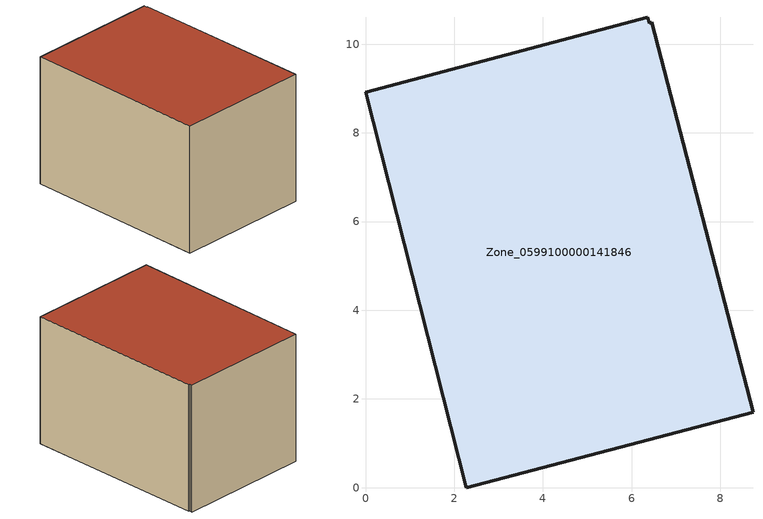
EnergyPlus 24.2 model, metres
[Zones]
Zone_0599100000141846
 floor ground (C_G): 6.45,10.49 8.74,1.7 2.27,0 0,8.92 6.37,10.61 6.4,10.48 z2.96
 wall outside (C_F): 2.27,0 8.74,1.7 6.45,10.49 6.4,10.48 6.37,10.61 0,8.92 2.27,0 z2.96:9.29
 roof outside (C_R): 8.74,1.7 6.45,10.49 6.4,10.48 6.37,10.61 0,8.92 2.27,0 z9.29
[BUILDING]
Pand.0599100000141846: North Axis=0; Terrain=City; Loads Convergence Tolerance Value=0.04; Temperature Convergence Tolerance Value=0.4; Solar Distribution=FullExterior; Maximum Number of Warmup Days=25; Minimum Number of Warmup Days=1
[Site:Location]
Rotterdam.The.Hague.AP_ZH_NLD Design_Conditions: Latitude=51.96; Longitude=4.45; Time Zone=1; Elevation=-4.5
[SITE:GROUNDTEMPERATURE:BUILDINGSURFACE]
18, 18, 18, 18, 18, 18, 18, 18, 18, 18, 18, 18
[MATERIAL] Thermal Absorptance=0.9; Solar Absorptance=0.7; Visible Absorptance=0.7
Name | Roughness | Thickness | Conductivity | Density | Specific Heat
G.TI.1946-1964 | MediumSmooth | 0.15 | 1 | 540 | 1210
F.TI.1946-1964 | Rough | 0.3 | 0.857143 | 1920 | 840
R.TI.1946-1964 | MediumRough | 0.2 | 0.277778 | 1500 | 1000
[CONSTRUCTION]
C_G: G.TI.1946-1964
C_F: F.TI.1946-1964
C_R: R.TI.1946-1964
[ZONE]
Zone_0599100000141846: Type=1; Multiplier=1; Ceiling Height=Autocalculate; Volume=Autocalculate; Floor Area=autocalculate; Part of Total Floor Area=Yes
[ZONEINFILTRATION:DESIGNFLOWRATE]
Infil_Zone_0599100000141846: Zone or ZoneList or Space or SpaceList=Zone_0599100000141846; Schedule=AlwaysOn; Design Flow Rate Calculation Method=Flow/Area; Flow Rate per Floor Area=0.003; Constant Term Coefficient=1; Temperature Term Coefficient=0; Velocity Term Coefficient=0; Velocity Squared Term Coefficient=0
[HVACTEMPLATE:ZONE:IDEALLOADSAIRSYSTEM]
Zone_0599100000141846: Maximum Heating Supply Air Temperature=50; Minimum Cooling Supply Air Temperature=13; Maximum Heating Supply Air Humidity Ratio=0.0156; Minimum Cooling Supply Air Humidity Ratio=0.0077; Heating Limit=NoLimit; Cooling Limit=NoLimit; Dehumidification Control Type=ConstantSensibleHeatRatio; Cooling Sensible Heat Ratio=0.7; Dehumidification Setpoint=60; Humidification Control Type=None; Humidification Setpoint=30; Outdoor Air Method=None; Outdoor Air Flow Rate per Person=0.00944; Outdoor Air Flow Rate per Zone Floor Area=0; Outdoor Air Flow Rate per Zone=0; Demand Controlled Ventilation Type=None; Outdoor Air Economizer Type=NoEconomizer; Heat Recovery Type=None; Sensible Heat Recovery Effectiveness=0.7; Latent Heat Recovery Effectiveness=0.65
[ZONECONTROL:THERMOSTAT]
ThermostatControl_Zone_0599100000141846: Zone or ZoneList=Zone_0599100000141846; Control Type Schedule=DualSetpointControlType; Control 1=Thermostat_Zone_0599100000141846; Temperature Difference Between Cutout And Setpoint=0
[THERMOSTATSETPOINT:DUALSETPOINT]
Thermostat_Zone_0599100000141846: Heating Setpoint Temperature Schedule=HeatingSetpoint_Zone_0599100000141846; Cooling Setpoint Temperature Schedule=CoolingSetpoint_Zone_0599100000141846
[SCHEDULE:COMPACT]
HeatingSetpoint_Zone_0599100000141846: Through: 12/31, For: AllDays, Until: 24:00, 21
CoolingSetpoint_Zone_0599100000141846: Through: 12/31, For: AllDays, Until: 24:00, 24
DualSetpointControlType: Through: 12/31, For: AllDays, Until: 24:00, 4
AlwaysOn: Through: 12/31, For: AllDays, Until: 24:00, 1
